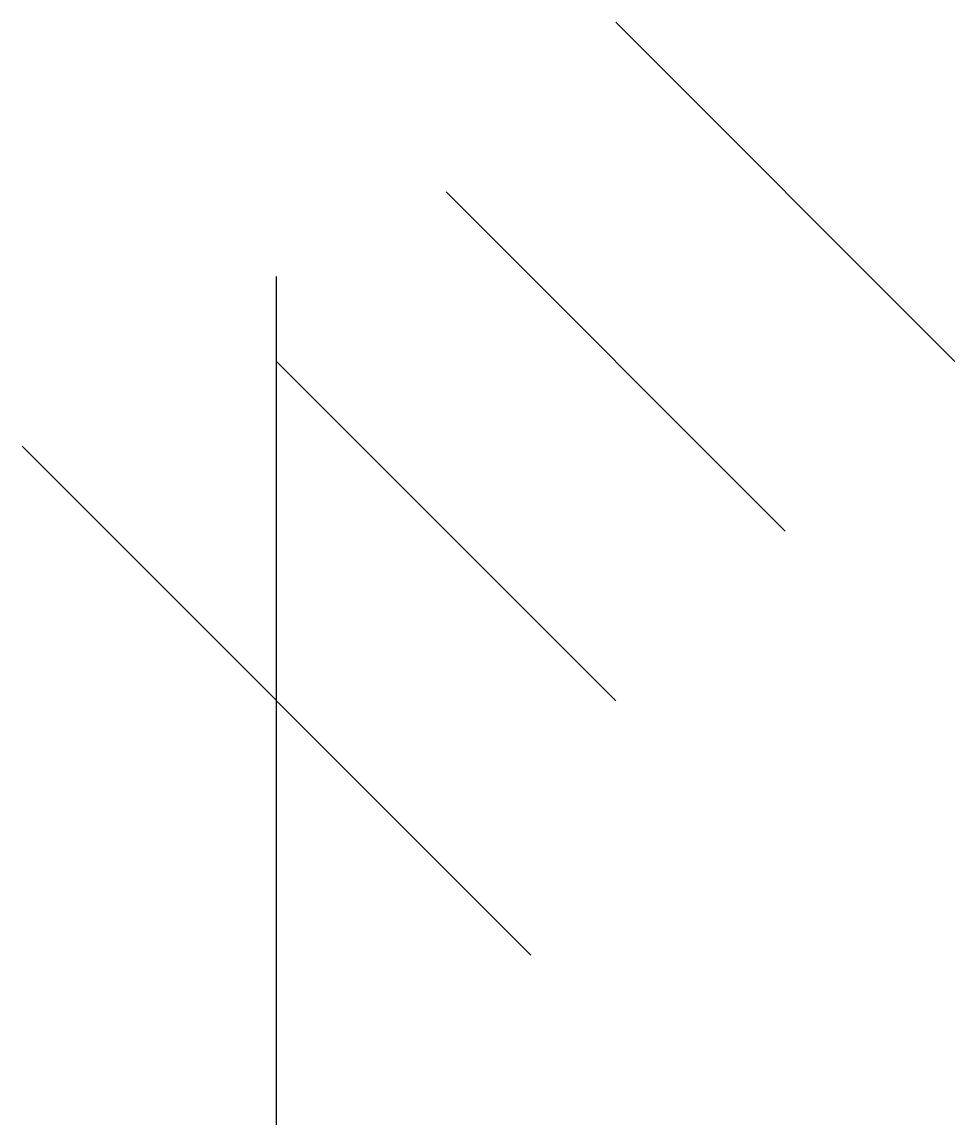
# Model space of a CAD drawing. Extents: x -1277 to 1277, y -5 to 695.
# Drawn here: x -3 to 8, y -5 to 8 of the extents above; entities that cross this region are included whole.
import ezdxf

# ---------------------------------------------------------------- set-up
doc = ezdxf.new("R2010")
doc.units = 0

msp = doc.modelspace()

# ---------------------------------------------------------------- linework, layer by layer
at = {"layer": 'Layer 1'}
for p, q in [((8, 4), (4, 8)), ((8, 4), (4, 8)), ((8, 4), (4, 8)), ((6, 2), (2, 6)), ((6, 2), (2, 6)), ((6, 2), (2, 6)), ((0, -5), (0, 5)), ((0, -5), (0, 5)), ((0, -5), (0, 5)), ((4, 0), (0, 4)), ((4, 0), (0, 4)), ((4, 0), (0, 4)), ((3, -3), (-3, 3)), ((3, -3), (-3, 3)), ((3, -3), (-3, 3))]:
    msp.add_line(p, q, dxfattribs=at)

doc.saveas('drawing.dxf')
